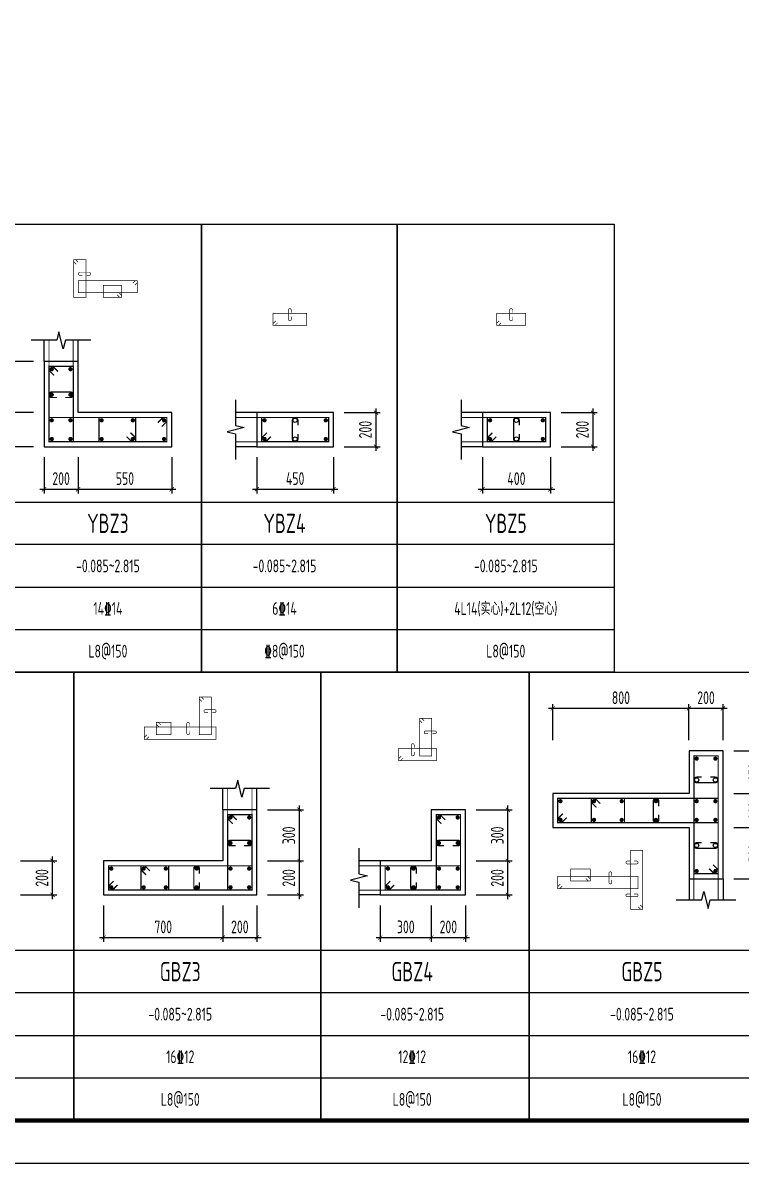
# Model space of a CAD drawing. Extents: x -461650 to 361314, y 245336 to 769729.
# Drawn here: x -123512 to -106630, y 607642 to 634428 of the extents above; entities that cross this region are included whole.
import ezdxf
from ezdxf.enums import TextEntityAlignment as Align

# ---------------------------------------------------------------- set-up
doc = ezdxf.new("R2010")
doc.units = 0
doc.header["$LTSCALE"] = 1000
doc.layers.get('0').update_dxf_attribs({"linetype": 'CONTINUOUS'})
doc.layers.get('DEFPOINTS').update_dxf_attribs({"linetype": 'CONTINUOUS'})
for name, color, linetype in [('-TK', 7, 'CONTINUOUS'), ('COLU_DE_DIM', 3, 'CONTINUOUS'), ('COLU_DE_TH', 7, 'CONTINUOUS'), ('LINK', 6, 'CONTINUOUS'), ('LINK-INDEX', 6, 'CONTINUOUS'), ('REIN', 6, 'CONTINUOUS'), ('TAB', 7, 'CONTINUOUS'), ('TAB_TEXT', 7, 'CONTINUOUS'), ('THIN', 7, 'CONTINUOUS')]:
    doc.layers.add(name, color=color, linetype=linetype)
doc.styles.add('TSSD_DIMENSION', font='Tssdeng.shx', dxfattribs={"width": 0.7, "bigfont": 'tssdchn.shx'})
doc.styles.add('TSSD_REIN', font='tssdeng.shx', dxfattribs={"width": 0.7, "height": 300, "bigfont": 'tssdchn.shx'})
doc.dimstyles.new('TSSD_25_100', dxfattribs={"dimtxt": 300, "dimasz": 100, "dimexe": 100, "dimexo": 250, "dimgap": 100, "dimtad": 1, "dimdec": 0, "dimlfac": 0.25, "dimzin": 0, "dimdsep": 46, "dimtxsty": 'TSSD_DIMENSION', "dimblk": 'ARCHTICK', "dimcen": 0, "dimdle": 100, "dimclrt": 7, "dimadec": 0, "dimazin": 0, "dimtfac": 1, "dimtdec": 0, "dimtix": 1, "dimtmove": 2, "dimatfit": 3, "dimldrblk": 'ARCHTICK', "dimfxl": 0, "dimtolj": 1, "dimtzin": 0, "dimarcsym": 0})

# ---------------------------------------------------------------- blocks, each defined once
blk = doc.blocks.new('_ArchTick')
at = {"color": 0, "linetype": 'ByBlock', "const_width": 0.15}
blk.add_lwpolyline([(-0.5, -0.5), (0.5, 0.5)], dxfattribs=at)
blk = doc.blocks.new('*D3158')
at = {"layer": 'COLU_DE_DIM', "color": 0, "lineweight": -2}
for p, q in [((-118012, 624222), (-118012, 623372)), ((-116212, 624222), (-116212, 623372)), ((-118112, 623472), (-116112, 623472))]:
    blk.add_line(p, q, dxfattribs=at)
at = {"layer": 'DEFPOINTS', "color": 0}
for p in [(-118012, 624472), (-116212, 624472), (-116212, 623472)]:
    blk.add_point(p, dxfattribs=at)
at = {"layer": 'COLU_DE_DIM', "color": 0, "lineweight": -2, "xscale": 100, "yscale": 100, "zscale": 100, "rotation": 180}
blk.add_blockref('_ArchTick', (-118012, 623472), dxfattribs=at)
at = {"layer": 'COLU_DE_DIM', "color": 0, "lineweight": -2, "xscale": 100, "yscale": 100, "zscale": 100}
blk.add_blockref('_ArchTick', (-116212, 623472), dxfattribs=at)
at = {"layer": 'COLU_DE_DIM', "color": 7, "insert": (-117112, 623722), "char_height": 300, "attachment_point": 5, "style": 'TSSD_DIMENSION'}
blk.add_mtext('\\A1;450', dxfattribs=at)
blk = doc.blocks.new('*D3159')
at = {"layer": 'COLU_DE_DIM', "color": 0, "lineweight": -2}
for p, q in [((-115962, 625272), (-115112, 625272)), ((-115212, 624372), (-115212, 625372)), ((-115962, 624472), (-115112, 624472))]:
    blk.add_line(p, q, dxfattribs=at)
at = {"layer": 'DEFPOINTS', "color": 0}
for p in [(-116212, 625272), (-115212, 625272), (-116212, 624472)]:
    blk.add_point(p, dxfattribs=at)
at = {"layer": 'COLU_DE_DIM', "color": 0, "lineweight": -2, "xscale": 100, "yscale": 100, "zscale": 100}
for p, rotation in [((-115212, 625272), 90), ((-115212, 624472), 270)]:
    blk.add_blockref('_ArchTick', p, dxfattribs=dict(at, rotation=rotation))
at = {"layer": 'COLU_DE_DIM', "color": 7, "insert": (-115462, 624872), "char_height": 300, "attachment_point": 5, "rotation": 90, "style": 'TSSD_DIMENSION'}
blk.add_mtext('\\A1;200', dxfattribs=at)
blk = doc.blocks.new('*D3160')
at = {"layer": 'COLU_DE_DIM', "color": 0, "lineweight": -2}
for p, q in [((-112712, 624222), (-112712, 623372)), ((-111112, 624222), (-111112, 623372)), ((-112812, 623472), (-111012, 623472))]:
    blk.add_line(p, q, dxfattribs=at)
at = {"layer": 'DEFPOINTS', "color": 0}
for p in [(-112712, 624472), (-111112, 624472), (-111112, 623472)]:
    blk.add_point(p, dxfattribs=at)
at = {"layer": 'COLU_DE_DIM', "color": 0, "lineweight": -2, "xscale": 100, "yscale": 100, "zscale": 100, "rotation": 180}
blk.add_blockref('_ArchTick', (-112712, 623472), dxfattribs=at)
at = {"layer": 'COLU_DE_DIM', "color": 0, "lineweight": -2, "xscale": 100, "yscale": 100, "zscale": 100}
blk.add_blockref('_ArchTick', (-111112, 623472), dxfattribs=at)
at = {"layer": 'COLU_DE_DIM', "color": 7, "insert": (-111912, 623722), "char_height": 300, "attachment_point": 5, "style": 'TSSD_DIMENSION'}
blk.add_mtext('\\A1;400', dxfattribs=at)
blk = doc.blocks.new('*D3161')
at = {"layer": 'COLU_DE_DIM', "color": 0, "lineweight": -2}
for p, q in [((-110862, 625272), (-110012, 625272)), ((-110112, 624372), (-110112, 625372)), ((-110862, 624472), (-110012, 624472))]:
    blk.add_line(p, q, dxfattribs=at)
at = {"layer": 'DEFPOINTS', "color": 0}
for p in [(-111112, 625272), (-110112, 625272), (-111112, 624472)]:
    blk.add_point(p, dxfattribs=at)
at = {"layer": 'COLU_DE_DIM', "color": 0, "lineweight": -2, "xscale": 100, "yscale": 100, "zscale": 100}
for p, rotation in [((-110112, 625272), 90), ((-110112, 624472), 270)]:
    blk.add_blockref('_ArchTick', p, dxfattribs=dict(at, rotation=rotation))
at = {"layer": 'COLU_DE_DIM', "color": 7, "insert": (-110362, 624872), "char_height": 300, "attachment_point": 5, "rotation": 90, "style": 'TSSD_DIMENSION'}
blk.add_mtext('\\A1;200', dxfattribs=at)
blk = doc.blocks.new('*D3166')
at = {"layer": 'COLU_DE_DIM', "color": 0, "lineweight": -2}
for p, q in [((-123012, 624222), (-123012, 623372)), ((-122212, 624222), (-122212, 623372)), ((-123112, 623472), (-122112, 623472))]:
    blk.add_line(p, q, dxfattribs=at)
at = {"layer": 'DEFPOINTS', "color": 0}
for p in [(-123012, 624472), (-122212, 624472), (-122212, 623472)]:
    blk.add_point(p, dxfattribs=at)
at = {"layer": 'COLU_DE_DIM', "color": 0, "lineweight": -2, "xscale": 100, "yscale": 100, "zscale": 100, "rotation": 180}
blk.add_blockref('_ArchTick', (-123012, 623472), dxfattribs=at)
at = {"layer": 'COLU_DE_DIM', "color": 0, "lineweight": -2, "xscale": 100, "yscale": 100, "zscale": 100}
blk.add_blockref('_ArchTick', (-122212, 623472), dxfattribs=at)
at = {"layer": 'COLU_DE_DIM', "color": 7, "insert": (-122612, 623722), "char_height": 300, "attachment_point": 5, "style": 'TSSD_DIMENSION'}
blk.add_mtext('\\A1;200', dxfattribs=at)
blk = doc.blocks.new('*D3167')
at = {"layer": 'COLU_DE_DIM', "color": 0, "lineweight": -2}
for p, q in [((-122212, 624222), (-122212, 623372)), ((-120012, 624222), (-120012, 623372)), ((-122312, 623472), (-119912, 623472))]:
    blk.add_line(p, q, dxfattribs=at)
at = {"layer": 'DEFPOINTS', "color": 0}
for p in [(-122212, 624472), (-120012, 624472), (-120012, 623472)]:
    blk.add_point(p, dxfattribs=at)
at = {"layer": 'COLU_DE_DIM', "color": 0, "lineweight": -2, "xscale": 100, "yscale": 100, "zscale": 100, "rotation": 180}
blk.add_blockref('_ArchTick', (-122212, 623472), dxfattribs=at)
at = {"layer": 'COLU_DE_DIM', "color": 0, "lineweight": -2, "xscale": 100, "yscale": 100, "zscale": 100}
blk.add_blockref('_ArchTick', (-120012, 623472), dxfattribs=at)
at = {"layer": 'COLU_DE_DIM', "color": 7, "insert": (-121112, 623722), "char_height": 300, "attachment_point": 5, "style": 'TSSD_DIMENSION'}
blk.add_mtext('\\A1;550', dxfattribs=at)
blk = doc.blocks.new('*D3168')
at = {"layer": 'COLU_DE_DIM', "color": 0, "lineweight": -2}
for p, q in [((-123262, 625272), (-124112, 625272)), ((-124012, 624372), (-124012, 625372)), ((-123262, 624472), (-124112, 624472))]:
    blk.add_line(p, q, dxfattribs=at)
at = {"layer": 'DEFPOINTS', "color": 0}
for p in [(-124012, 625272), (-123012, 625272), (-123012, 624472)]:
    blk.add_point(p, dxfattribs=at)
at = {"layer": 'COLU_DE_DIM', "color": 0, "lineweight": -2, "xscale": 100, "yscale": 100, "zscale": 100}
for p, rotation in [((-124012, 625272), 90), ((-124012, 624472), 270)]:
    blk.add_blockref('_ArchTick', p, dxfattribs=dict(at, rotation=rotation))
at = {"layer": 'COLU_DE_DIM', "color": 7, "insert": (-124262, 624872), "char_height": 300, "attachment_point": 5, "rotation": 90, "style": 'TSSD_DIMENSION'}
blk.add_mtext('\\A1;200', dxfattribs=at)
blk = doc.blocks.new('*D3169')
at = {"layer": 'COLU_DE_DIM', "color": 0, "lineweight": -2}
for p, q in [((-124012, 625172), (-124012, 626572)), ((-123262, 626472), (-124112, 626472)), ((-123262, 625272), (-124112, 625272))]:
    blk.add_line(p, q, dxfattribs=at)
at = {"layer": 'DEFPOINTS', "color": 0}
for p in [(-124012, 626472), (-123012, 626472), (-123012, 625272)]:
    blk.add_point(p, dxfattribs=at)
at = {"layer": 'COLU_DE_DIM', "color": 0, "lineweight": -2, "xscale": 100, "yscale": 100, "zscale": 100}
for p, rotation in [((-124012, 626472), 90), ((-124012, 625272), 270)]:
    blk.add_blockref('_ArchTick', p, dxfattribs=dict(at, rotation=rotation))
at = {"layer": 'COLU_DE_DIM', "color": 7, "insert": (-124262, 625872), "char_height": 300, "attachment_point": 5, "rotation": 90, "style": 'TSSD_DIMENSION'}
blk.add_mtext('\\A1;300', dxfattribs=at)
blk = doc.blocks.new('*D2865')
at = {"layer": 'COLU_DE_DIM', "color": 0, "lineweight": -2}
for p, q in [((-106057, 614225), (-106057, 615625)), ((-106807, 615525), (-105957, 615525)), ((-106807, 614325), (-105957, 614325))]:
    blk.add_line(p, q, dxfattribs=at)
at = {"layer": 'DEFPOINTS', "color": 0}
for p in [(-107057, 615525), (-106057, 615525), (-107057, 614325)]:
    blk.add_point(p, dxfattribs=at)
at = {"layer": 'COLU_DE_DIM', "color": 0, "lineweight": -2, "xscale": 100, "yscale": 100, "zscale": 100}
for p, rotation in [((-106057, 615525), 90), ((-106057, 614325), 270)]:
    blk.add_blockref('_ArchTick', p, dxfattribs=dict(at, rotation=rotation))
at = {"layer": 'COLU_DE_DIM', "color": 7, "insert": (-106307, 614925), "char_height": 300, "attachment_point": 5, "rotation": 90, "style": 'TSSD_DIMENSION'}
blk.add_mtext('\\A1;300', dxfattribs=at)
blk = doc.blocks.new('*D2866')
at = {"layer": 'COLU_DE_DIM', "color": 0, "lineweight": -2}
for p, q in [((-106057, 615425), (-106057, 616425)), ((-106807, 616325), (-105957, 616325)), ((-106807, 615525), (-105957, 615525))]:
    blk.add_line(p, q, dxfattribs=at)
at = {"layer": 'DEFPOINTS', "color": 0}
for p in [(-107057, 616325), (-106057, 616325), (-107057, 615525)]:
    blk.add_point(p, dxfattribs=at)
at = {"layer": 'COLU_DE_DIM', "color": 0, "lineweight": -2, "xscale": 100, "yscale": 100, "zscale": 100}
for p, rotation in [((-106057, 616325), 90), ((-106057, 615525), 270)]:
    blk.add_blockref('_ArchTick', p, dxfattribs=dict(at, rotation=rotation))
at = {"layer": 'COLU_DE_DIM', "color": 7, "insert": (-106307, 615925), "char_height": 300, "attachment_point": 5, "rotation": 90, "style": 'TSSD_DIMENSION'}
blk.add_mtext('\\A1;200', dxfattribs=at)
blk = doc.blocks.new('*D2867')
at = {"layer": 'COLU_DE_DIM', "color": 0, "lineweight": -2}
for p, q in [((-106057, 616225), (-106057, 617425)), ((-106807, 617325), (-105957, 617325)), ((-106807, 616325), (-105957, 616325))]:
    blk.add_line(p, q, dxfattribs=at)
at = {"layer": 'DEFPOINTS', "color": 0}
for p in [(-107057, 617325), (-106057, 617325), (-107057, 616325)]:
    blk.add_point(p, dxfattribs=at)
at = {"layer": 'COLU_DE_DIM', "color": 0, "lineweight": -2, "xscale": 100, "yscale": 100, "zscale": 100}
for p, rotation in [((-106057, 617325), 90), ((-106057, 616325), 270)]:
    blk.add_blockref('_ArchTick', p, dxfattribs=dict(at, rotation=rotation))
at = {"layer": 'COLU_DE_DIM', "color": 7, "insert": (-106307, 616825), "char_height": 300, "attachment_point": 5, "rotation": 90, "style": 'TSSD_DIMENSION'}
blk.add_mtext('\\A1;250', dxfattribs=at)
blk = doc.blocks.new('*D2868')
at = {"layer": 'COLU_DE_DIM', "color": 0, "lineweight": -2}
for p, q in [((-106957, 618325), (-107957, 618325)), ((-107857, 617575), (-107857, 618425)), ((-107057, 617575), (-107057, 618425))]:
    blk.add_line(p, q, dxfattribs=at)
at = {"layer": 'DEFPOINTS', "color": 0}
for p in [(-107857, 618325), (-107857, 617325), (-107057, 617325)]:
    blk.add_point(p, dxfattribs=at)
at = {"layer": 'COLU_DE_DIM', "color": 0, "lineweight": -2, "xscale": 100, "yscale": 100, "zscale": 100}
for p, rotation in [((-107857, 618325), 179.9999998932783), ((-107057, 618325), 359.9999998932783)]:
    blk.add_blockref('_ArchTick', p, dxfattribs=dict(at, rotation=rotation))
at = {"layer": 'COLU_DE_DIM', "color": 7, "insert": (-107457, 618575), "char_height": 300, "attachment_point": 5, "rotation": 360, "style": 'TSSD_DIMENSION'}
blk.add_mtext('\\A1;200', dxfattribs=at)
blk = doc.blocks.new('*D2869')
at = {"layer": 'COLU_DE_DIM', "color": 0, "lineweight": -2}
for p, q in [((-107757, 618325), (-111157, 618325)), ((-111057, 617575), (-111057, 618425)), ((-107857, 617575), (-107857, 618425))]:
    blk.add_line(p, q, dxfattribs=at)
at = {"layer": 'DEFPOINTS', "color": 0}
for p in [(-111057, 618325), (-111057, 617325), (-107857, 617325)]:
    blk.add_point(p, dxfattribs=at)
at = {"layer": 'COLU_DE_DIM', "color": 0, "lineweight": -2, "xscale": 100, "yscale": 100, "zscale": 100}
for p, rotation in [((-111057, 618325), 179.9999998932783), ((-107857, 618325), 359.9999998932783)]:
    blk.add_blockref('_ArchTick', p, dxfattribs=dict(at, rotation=rotation))
at = {"layer": 'COLU_DE_DIM', "color": 7, "insert": (-109457, 618575), "char_height": 300, "attachment_point": 5, "rotation": 360, "style": 'TSSD_DIMENSION'}
blk.add_mtext('\\A1;800', dxfattribs=at)
blk = doc.blocks.new('*D2871')
at = {"layer": 'COLU_DE_DIM', "color": 0, "lineweight": -2}
for p, q in [((-123562, 614742), (-122712, 614742)), ((-122812, 613842), (-122812, 614842)), ((-123562, 613942), (-122712, 613942))]:
    blk.add_line(p, q, dxfattribs=at)
at = {"layer": 'DEFPOINTS', "color": 0}
for p in [(-123812, 614742), (-122812, 614742), (-123812, 613942)]:
    blk.add_point(p, dxfattribs=at)
at = {"layer": 'COLU_DE_DIM', "color": 0, "lineweight": -2, "xscale": 100, "yscale": 100, "zscale": 100}
for p, rotation in [((-122812, 614742), 90), ((-122812, 613942), 270)]:
    blk.add_blockref('_ArchTick', p, dxfattribs=dict(at, rotation=rotation))
at = {"layer": 'COLU_DE_DIM', "color": 7, "insert": (-123062, 614342), "char_height": 300, "attachment_point": 5, "rotation": 90, "style": 'TSSD_DIMENSION'}
blk.add_mtext('\\A1;200', dxfattribs=at)
blk = doc.blocks.new('*D2880')
at = {"layer": 'COLU_DE_DIM', "color": 0, "lineweight": -2}
for p, q in [((-115112, 613692), (-115112, 612842)), ((-113912, 613692), (-113912, 612842)), ((-115212, 612942), (-113812, 612942))]:
    blk.add_line(p, q, dxfattribs=at)
at = {"layer": 'DEFPOINTS', "color": 0}
for p in [(-115112, 613942), (-113912, 613942), (-113912, 612942)]:
    blk.add_point(p, dxfattribs=at)
at = {"layer": 'COLU_DE_DIM', "color": 0, "lineweight": -2, "xscale": 100, "yscale": 100, "zscale": 100, "rotation": 180}
blk.add_blockref('_ArchTick', (-115112, 612942), dxfattribs=at)
at = {"layer": 'COLU_DE_DIM', "color": 0, "lineweight": -2, "xscale": 100, "yscale": 100, "zscale": 100}
blk.add_blockref('_ArchTick', (-113912, 612942), dxfattribs=at)
at = {"layer": 'COLU_DE_DIM', "color": 7, "insert": (-114512, 613192), "char_height": 300, "attachment_point": 5, "style": 'TSSD_DIMENSION'}
blk.add_mtext('\\A1;300', dxfattribs=at)
blk = doc.blocks.new('*D2881')
at = {"layer": 'COLU_DE_DIM', "color": 0, "lineweight": -2}
for p, q in [((-113912, 613692), (-113912, 612842)), ((-113112, 613692), (-113112, 612842)), ((-114012, 612942), (-113012, 612942))]:
    blk.add_line(p, q, dxfattribs=at)
at = {"layer": 'DEFPOINTS', "color": 0}
for p in [(-113912, 613942), (-113112, 613942), (-113112, 612942)]:
    blk.add_point(p, dxfattribs=at)
at = {"layer": 'COLU_DE_DIM', "color": 0, "lineweight": -2, "xscale": 100, "yscale": 100, "zscale": 100, "rotation": 180}
blk.add_blockref('_ArchTick', (-113912, 612942), dxfattribs=at)
at = {"layer": 'COLU_DE_DIM', "color": 0, "lineweight": -2, "xscale": 100, "yscale": 100, "zscale": 100}
blk.add_blockref('_ArchTick', (-113112, 612942), dxfattribs=at)
at = {"layer": 'COLU_DE_DIM', "color": 7, "insert": (-113512, 613192), "char_height": 300, "attachment_point": 5, "style": 'TSSD_DIMENSION'}
blk.add_mtext('\\A1;200', dxfattribs=at)
blk = doc.blocks.new('*D2882')
at = {"layer": 'COLU_DE_DIM', "color": 0, "lineweight": -2}
for p, q in [((-112862, 614742), (-112012, 614742)), ((-112112, 613842), (-112112, 614842)), ((-112862, 613942), (-112012, 613942))]:
    blk.add_line(p, q, dxfattribs=at)
at = {"layer": 'DEFPOINTS', "color": 0}
for p in [(-113112, 614742), (-112112, 614742), (-113112, 613942)]:
    blk.add_point(p, dxfattribs=at)
at = {"layer": 'COLU_DE_DIM', "color": 0, "lineweight": -2, "xscale": 100, "yscale": 100, "zscale": 100}
for p, rotation in [((-112112, 614742), 90), ((-112112, 613942), 270)]:
    blk.add_blockref('_ArchTick', p, dxfattribs=dict(at, rotation=rotation))
at = {"layer": 'COLU_DE_DIM', "color": 7, "insert": (-112362, 614342), "char_height": 300, "attachment_point": 5, "rotation": 90, "style": 'TSSD_DIMENSION'}
blk.add_mtext('\\A1;200', dxfattribs=at)
blk = doc.blocks.new('*D2883')
at = {"layer": 'COLU_DE_DIM', "color": 0, "lineweight": -2}
for p, q in [((-112862, 615942), (-112012, 615942)), ((-112112, 614642), (-112112, 616042)), ((-112862, 614742), (-112012, 614742))]:
    blk.add_line(p, q, dxfattribs=at)
at = {"layer": 'DEFPOINTS', "color": 0}
for p in [(-113112, 615942), (-112112, 615942), (-113112, 614742)]:
    blk.add_point(p, dxfattribs=at)
at = {"layer": 'COLU_DE_DIM', "color": 0, "lineweight": -2, "xscale": 100, "yscale": 100, "zscale": 100}
for p, rotation in [((-112112, 615942), 90), ((-112112, 614742), 270)]:
    blk.add_blockref('_ArchTick', p, dxfattribs=dict(at, rotation=rotation))
at = {"layer": 'COLU_DE_DIM', "color": 7, "insert": (-112362, 615342), "char_height": 300, "attachment_point": 5, "rotation": 90, "style": 'TSSD_DIMENSION'}
blk.add_mtext('\\A1;300', dxfattribs=at)
blk = doc.blocks.new('*D2884')
at = {"layer": 'COLU_DE_DIM', "color": 0, "lineweight": -2}
for p, q in [((-121612, 613692), (-121612, 612842)), ((-118812, 613692), (-118812, 612842)), ((-121712, 612942), (-118712, 612942))]:
    blk.add_line(p, q, dxfattribs=at)
at = {"layer": 'DEFPOINTS', "color": 0}
for p in [(-121612, 613942), (-118812, 613942), (-118812, 612942)]:
    blk.add_point(p, dxfattribs=at)
at = {"layer": 'COLU_DE_DIM', "color": 0, "lineweight": -2, "xscale": 100, "yscale": 100, "zscale": 100, "rotation": 180}
blk.add_blockref('_ArchTick', (-121612, 612942), dxfattribs=at)
at = {"layer": 'COLU_DE_DIM', "color": 0, "lineweight": -2, "xscale": 100, "yscale": 100, "zscale": 100}
blk.add_blockref('_ArchTick', (-118812, 612942), dxfattribs=at)
at = {"layer": 'COLU_DE_DIM', "color": 7, "insert": (-120212, 613192), "char_height": 300, "attachment_point": 5, "style": 'TSSD_DIMENSION'}
blk.add_mtext('\\A1;700', dxfattribs=at)
blk = doc.blocks.new('*D2885')
at = {"layer": 'COLU_DE_DIM', "color": 0, "lineweight": -2}
for p, q in [((-118812, 613692), (-118812, 612842)), ((-118012, 613692), (-118012, 612842)), ((-118912, 612942), (-117912, 612942))]:
    blk.add_line(p, q, dxfattribs=at)
at = {"layer": 'DEFPOINTS', "color": 0}
for p in [(-118812, 613942), (-118012, 613942), (-118012, 612942)]:
    blk.add_point(p, dxfattribs=at)
at = {"layer": 'COLU_DE_DIM', "color": 0, "lineweight": -2, "xscale": 100, "yscale": 100, "zscale": 100, "rotation": 180}
blk.add_blockref('_ArchTick', (-118812, 612942), dxfattribs=at)
at = {"layer": 'COLU_DE_DIM', "color": 0, "lineweight": -2, "xscale": 100, "yscale": 100, "zscale": 100}
blk.add_blockref('_ArchTick', (-118012, 612942), dxfattribs=at)
at = {"layer": 'COLU_DE_DIM', "color": 7, "insert": (-118412, 613192), "char_height": 300, "attachment_point": 5, "style": 'TSSD_DIMENSION'}
blk.add_mtext('\\A1;200', dxfattribs=at)
blk = doc.blocks.new('*D2886')
at = {"layer": 'COLU_DE_DIM', "color": 0, "lineweight": -2}
for p, q in [((-117762, 614742), (-116912, 614742)), ((-117012, 613842), (-117012, 614842)), ((-117762, 613942), (-116912, 613942))]:
    blk.add_line(p, q, dxfattribs=at)
at = {"layer": 'DEFPOINTS', "color": 0}
for p in [(-118012, 614742), (-117012, 614742), (-118012, 613942)]:
    blk.add_point(p, dxfattribs=at)
at = {"layer": 'COLU_DE_DIM', "color": 0, "lineweight": -2, "xscale": 100, "yscale": 100, "zscale": 100}
for p, rotation in [((-117012, 614742), 90), ((-117012, 613942), 270)]:
    blk.add_blockref('_ArchTick', p, dxfattribs=dict(at, rotation=rotation))
at = {"layer": 'COLU_DE_DIM', "color": 7, "insert": (-117262, 614342), "char_height": 300, "attachment_point": 5, "rotation": 90, "style": 'TSSD_DIMENSION'}
blk.add_mtext('\\A1;200', dxfattribs=at)
blk = doc.blocks.new('*D2887')
at = {"layer": 'COLU_DE_DIM', "color": 0, "lineweight": -2}
for p, q in [((-117762, 615942), (-116912, 615942)), ((-117012, 614642), (-117012, 616042)), ((-117762, 614742), (-116912, 614742))]:
    blk.add_line(p, q, dxfattribs=at)
at = {"layer": 'DEFPOINTS', "color": 0}
for p in [(-118012, 615942), (-117012, 615942), (-118012, 614742)]:
    blk.add_point(p, dxfattribs=at)
at = {"layer": 'COLU_DE_DIM', "color": 0, "lineweight": -2, "xscale": 100, "yscale": 100, "zscale": 100}
for p, rotation in [((-117012, 615942), 90), ((-117012, 614742), 270)]:
    blk.add_blockref('_ArchTick', p, dxfattribs=dict(at, rotation=rotation))
at = {"layer": 'COLU_DE_DIM', "color": 7, "insert": (-117262, 615342), "char_height": 300, "attachment_point": 5, "rotation": 90, "style": 'TSSD_DIMENSION'}
blk.add_mtext('\\A1;300', dxfattribs=at)
blk = doc.blocks.new('A1')
blk.add_lwpolyline([(0, 59400), (0, 0), (84100, 0), (84100, 59400)], close=True)
at = {"const_width": 100}
blk.add_lwpolyline([(2500, 58400), (2500, 1000), (83100, 1000), (83100, 58400)], close=True, dxfattribs=at)

msp = doc.modelspace()

# ---------------------------------------------------------------- linework, layer by layer
at = {"layer": 'COLU_DE_TH'}
for points in [[(-122211.89, 626471.64), (-123011.89, 626471.64), (-123011.89, 624471.64), (-120011.94, 624471.64), (-120011.94, 625271.64), (-122211.89, 625271.64), (-122211.89, 626471.64)], [(-118011.99, 625271.64), (-118011.99, 624471.64), (-116211.99, 624471.64), (-116211.99, 625271.64), (-118011.99, 625271.64)], [(-112711.99, 625271.64), (-112711.99, 624471.64), (-111111.99, 624471.64), (-111111.99, 625271.64), (-112711.99, 625271.64)], [(-107856.83, 614324.94), (-107056.83, 614324.94), (-107056.83, 617324.94), (-107856.83, 617324.94), (-107856.83, 616324.94), (-111057.32, 616324.94), (-111057.32, 615524.94), (-107856.83, 615524.94), (-107856.83, 614324.94)], [(-118011.87, 615942.09), (-118811.87, 615942.09), (-118811.87, 614742.09), (-121611.88, 614742.09), (-121611.88, 613942.09), (-118011.87, 613942.09), (-118011.87, 615942.09)], [(-115111.87, 614742.09), (-115111.87, 613942.09), (-113111.87, 613942.09), (-113111.87, 615942.09), (-113911.87, 615942.09), (-113911.87, 614742.09), (-115111.87, 614742.09)]]:
    msp.add_lwpolyline(points, close=True, dxfattribs=at)
at = {"layer": 'LINK', "const_width": 30}
for points in [[(-122776.89, 626144.72), (-122896.89, 626264.72), (-122896.89, 626356.64), (-122326.89, 626356.64), (-122326.89, 624586.64), (-122896.89, 624586.64), (-122896.89, 626356.64), (-122804.97, 626356.64), (-122684.97, 626236.64)], [(-120338.86, 625036.64), (-120218.86, 625156.64), (-120126.94, 625156.64), (-120126.94, 624586.64), (-122896.89, 624586.64), (-122896.89, 625156.64), (-120126.94, 625156.64), (-120126.94, 625064.72), (-120246.94, 624944.72)], [(-120980.25, 624798.56), (-120860.25, 624678.56), (-120860.25, 624586.64), (-121723.57, 624586.64), (-121723.57, 625156.64), (-120860.25, 625156.64), (-120860.25, 624586.64), (-120952.18, 624586.64), (-121072.18, 624706.64)], [(-117685.06, 624706.64), (-117805.06, 624586.64), (-117896.99, 624586.64), (-117896.99, 625156.64), (-116326.99, 625156.64), (-116326.99, 624586.64), (-117896.99, 624586.64), (-117896.99, 624678.56), (-117776.99, 624798.56)], [(-112385.06, 624706.64), (-112505.06, 624586.64), (-112596.99, 624586.64), (-112596.99, 625156.64), (-111226.99, 625156.64), (-111226.99, 624586.64), (-112596.99, 624586.64), (-112596.99, 624678.56), (-112476.99, 624798.56)], [(-107291.83, 614651.87), (-107171.83, 614531.87), (-107171.83, 614439.94), (-107741.83, 614439.94), (-107741.83, 617209.94), (-107171.83, 617209.94), (-107171.83, 614439.94), (-107263.75, 614439.94), (-107383.75, 614559.94)], [(-110730.4, 615759.94), (-110850.4, 615639.94), (-110942.32, 615639.94), (-110942.32, 616209.94), (-107171.83, 616209.94), (-107171.83, 615639.94), (-110942.32, 615639.94), (-110942.32, 615731.87), (-110822.32, 615851.87)], [(-110033.94, 615998.02), (-110153.94, 616118.02), (-110153.94, 616209.94), (-109372.63, 616209.94), (-109372.63, 615639.94), (-110153.94, 615639.94), (-110153.94, 616209.94), (-110062.01, 616209.94), (-109942.01, 616089.94)], [(-118576.87, 615615.17), (-118696.87, 615735.17), (-118696.87, 615827.09), (-118126.87, 615827.09), (-118126.87, 614057.09), (-118696.87, 614057.09), (-118696.87, 615827.09), (-118604.94, 615827.09), (-118484.94, 615707.09)], [(-113676.87, 615615.17), (-113796.87, 615735.17), (-113796.87, 615827.09), (-113226.87, 615827.09), (-113226.87, 614057.09), (-113796.87, 614057.09), (-113796.87, 615827.09), (-113704.94, 615827.09), (-113584.94, 615707.09)], [(-121284.96, 614177.09), (-121404.96, 614057.09), (-121496.88, 614057.09), (-121496.88, 614627.09), (-118126.87, 614627.09), (-118126.87, 614057.09), (-121496.88, 614057.09), (-121496.88, 614149.01), (-121376.88, 614269.01)], [(-120615.88, 614415.17), (-120735.88, 614535.17), (-120735.88, 614627.09), (-120085.9, 614627.09), (-120085.9, 614057.09), (-120735.88, 614057.09), (-120735.88, 614627.09), (-120643.96, 614627.09), (-120523.96, 614507.09)], [(-114784.94, 614177.09), (-114904.94, 614057.09), (-114996.87, 614057.09), (-114996.87, 614627.09), (-113226.87, 614627.09), (-113226.87, 614057.09), (-114996.87, 614057.09), (-114996.87, 614149.01), (-114876.87, 614269.01)]]:
    msp.add_lwpolyline(points, dxfattribs=at)
for points in [[(-122511.89, 625626.64), (-122391.89, 625626.64, 1), (-122391.89, 625756.64), (-122831.89, 625756.64, 1), (-122831.89, 625626.64), (-122711.89, 625626.64)], [(-117046.99, 624971.64), (-117046.99, 625091.64, 1), (-117176.99, 625091.64), (-117176.99, 624651.64, 1), (-117046.99, 624651.64), (-117046.99, 624771.64)], [(-111846.99, 624971.64), (-111846.99, 625091.64, 1), (-111976.99, 625091.64), (-111976.99, 624651.64, 1), (-111846.99, 624651.64), (-111846.99, 624771.64)], [(-107556.83, 616709.94), (-107676.83, 616709.94, 1), (-107676.83, 616579.94), (-107236.83, 616579.94, 1), (-107236.83, 616709.94), (-107356.83, 616709.94)], [(-108567.63, 616024.94), (-108567.63, 616144.94, 1), (-108697.63, 616144.94), (-108697.63, 615704.94, 1), (-108567.63, 615704.94), (-108567.63, 615824.94)], [(-118311.87, 615097.09), (-118191.87, 615097.09, 1), (-118191.87, 615227.09), (-118631.87, 615227.09, 1), (-118631.87, 615097.09), (-118511.87, 615097.09)], [(-113411.87, 615097.09), (-113291.87, 615097.09, 1), (-113291.87, 615227.09), (-113731.87, 615227.09, 1), (-113731.87, 615097.09), (-113611.87, 615097.09)], [(-107556.83, 615169.94), (-107676.83, 615169.94, 1), (-107676.83, 615039.94), (-107236.83, 615039.94, 1), (-107236.83, 615169.94), (-107356.83, 615169.94)], [(-119363.05, 614442.09), (-119363.05, 614562.09, 1), (-119493.05, 614562.09), (-119493.05, 614122.09, 1), (-119363.05, 614122.09), (-119363.05, 614242.09)], [(-114266.87, 614442.09), (-114266.87, 614562.09, 1), (-114396.87, 614562.09), (-114396.87, 614122.09, 1), (-114266.87, 614122.09), (-114266.87, 614242.09)]]:
    msp.add_lwpolyline(points, format="xyb", dxfattribs=at)
at = {"layer": 'LINK-INDEX', "const_width": 15}
for points in [[(-122254.4, 628757.2), (-122314.4, 628817.2), (-122314.4, 628863.16), (-122029.4, 628863.16), (-122029.4, 627978.16), (-122314.4, 627978.16), (-122314.4, 628863.16), (-122268.44, 628863.16), (-122208.44, 628803.16)], [(-120925.39, 628313.16), (-120865.39, 628373.16), (-120819.43, 628373.16), (-120819.43, 628088.16), (-122204.4, 628088.16), (-122204.4, 628373.16), (-120819.43, 628373.16), (-120819.43, 628327.2), (-120879.43, 628267.2)], [(-121246.08, 628084.12), (-121186.08, 628024.12), (-121186.08, 627978.16), (-121617.74, 627978.16), (-121617.74, 628263.16), (-121186.08, 628263.16), (-121186.08, 627978.16), (-121232.05, 627978.16), (-121292.05, 628038.16)], [(-117523.52, 627379.14), (-117583.52, 627319.14), (-117629.49, 627319.14), (-117629.49, 627604.14), (-116844.49, 627604.14), (-116844.49, 627319.14), (-117629.49, 627319.14), (-117629.49, 627365.1), (-117569.49, 627425.1)], [(-112273.52, 627379.14), (-112333.52, 627319.14), (-112379.49, 627319.14), (-112379.49, 627604.14), (-111694.49, 627604.14), (-111694.49, 627319.14), (-112379.49, 627319.14), (-112379.49, 627365.1), (-112319.49, 627425.1)], [(-119304.37, 618488.31), (-119364.37, 618548.31), (-119364.37, 618594.27), (-119079.37, 618594.27), (-119079.37, 617709.27), (-119364.37, 617709.27), (-119364.37, 618594.27), (-119318.41, 618594.27), (-119258.41, 618534.27)], [(-120314.38, 617888.31), (-120374.38, 617948.31), (-120374.38, 617994.27), (-120029.38, 617994.27), (-120029.38, 617709.27), (-120374.38, 617709.27), (-120374.38, 617994.27), (-120328.42, 617994.27), (-120268.42, 617934.27)], [(-114129.37, 617988.31), (-114189.37, 618048.31), (-114189.37, 618094.27), (-113904.37, 618094.27), (-113904.37, 617209.27), (-114189.37, 617209.27), (-114189.37, 618094.27), (-114143.41, 618094.27), (-114083.41, 618034.27)], [(-120548.42, 617659.27), (-120608.42, 617599.27), (-120654.38, 617599.27), (-120654.38, 617884.27), (-118969.37, 617884.27), (-118969.37, 617599.27), (-120654.38, 617599.27), (-120654.38, 617645.23), (-120594.38, 617705.23)], [(-114573.41, 617159.27), (-114633.41, 617099.27), (-114679.37, 617099.27), (-114679.37, 617384.27), (-113794.37, 617384.27), (-113794.37, 617099.27), (-114679.37, 617099.27), (-114679.37, 617145.23), (-114619.37, 617205.23)], [(-109004.37, 613708.14), (-108944.37, 613648.14), (-108944.37, 613602.17), (-109229.37, 613602.17), (-109229.37, 614987.17), (-108944.37, 614987.17), (-108944.37, 613602.17), (-108990.33, 613602.17), (-109050.33, 613662.17)], [(-110233.27, 614373.14), (-110173.27, 614313.14), (-110173.27, 614267.17), (-110638.27, 614267.17), (-110638.27, 614552.17), (-110173.27, 614552.17), (-110173.27, 614267.17), (-110219.23, 614267.17), (-110279.23, 614327.17)], [(-110833.66, 614152.17), (-110893.66, 614092.17), (-110939.62, 614092.17), (-110939.62, 614377.17), (-109054.37, 614377.17), (-109054.37, 614092.17), (-110939.62, 614092.17), (-110939.62, 614138.14), (-110879.62, 614198.14)]]:
    msp.add_lwpolyline(points, dxfattribs=at)
for points in [[(-122011.9, 628498.16), (-121951.9, 628498.16, 1), (-121951.9, 628563.16), (-122171.9, 628563.16, 1), (-122171.9, 628498.16), (-122111.9, 628498.16)], [(-117204.49, 627621.64), (-117204.49, 627681.64, 1), (-117269.49, 627681.64), (-117269.49, 627461.64, 1), (-117204.49, 627461.64), (-117204.49, 627521.64)], [(-112004.49, 627621.64), (-112004.49, 627681.64, 1), (-112069.49, 627681.64), (-112069.49, 627461.64, 1), (-112004.49, 627461.64), (-112004.49, 627521.64)], [(-119061.87, 618229.27), (-119001.87, 618229.27, 1), (-119001.87, 618294.27), (-119221.87, 618294.27, 1), (-119221.87, 618229.27), (-119161.87, 618229.27)], [(-119594.34, 617901.77), (-119594.34, 617961.77, 1), (-119659.34, 617961.77), (-119659.34, 617741.77, 1), (-119594.34, 617741.77), (-119594.34, 617801.77)], [(-113886.87, 617729.27), (-113826.87, 617729.27, 1), (-113826.87, 617794.27), (-114046.87, 617794.27, 1), (-114046.87, 617729.27), (-113986.87, 617729.27)], [(-114314.37, 617401.77), (-114314.37, 617461.77, 1), (-114379.37, 617461.77), (-114379.37, 617241.77, 1), (-114314.37, 617241.77), (-114314.37, 617301.77)], [(-109246.87, 614737.17), (-109306.87, 614737.17, 1), (-109306.87, 614672.17), (-109086.87, 614672.17, 1), (-109086.87, 614737.17), (-109146.87, 614737.17)], [(-109674.5, 614394.67), (-109674.5, 614454.67, 1), (-109739.5, 614454.67), (-109739.5, 614234.67, 1), (-109674.5, 614234.67), (-109674.5, 614294.67)], [(-109246.87, 613967.17), (-109306.87, 613967.17, 1), (-109306.87, 613902.17), (-109086.87, 613902.17, 1), (-109086.87, 613967.17), (-109146.87, 613967.17)]]:
    msp.add_lwpolyline(points, format="xyb", dxfattribs=at)
at = {"layer": 'LINK-INDEX', "color": 1, "const_width": 20}
for points in [[(-122896.89, 626256.64), (-122896.89, 626971.64)], [(-122326.89, 626256.64), (-122326.89, 626971.64)], [(-117796.99, 625156.64), (-118511.99, 625156.64)], [(-112496.99, 625156.64), (-113211.99, 625156.64)], [(-117796.99, 624586.64), (-118511.99, 624586.64)], [(-112496.99, 624586.64), (-113211.99, 624586.64)], [(-118696.87, 615727.09), (-118696.87, 616442.09)], [(-118126.87, 615727.09), (-118126.87, 616442.09)], [(-114896.87, 614627.09), (-115611.87, 614627.09)], [(-107741.83, 614539.94), (-107741.83, 613824.94)], [(-107171.83, 614539.94), (-107171.83, 613824.94)], [(-114896.87, 614057.09), (-115611.87, 614057.09)]]:
    msp.add_lwpolyline(points, dxfattribs=at)
at = {"layer": 'REIN', "const_width": 50}
for points in [[(-122856.89, 626291.64, 1), (-122806.89, 626291.64, 1), (-122856.89, 626291.64)], [(-122416.89, 626291.64, 1), (-122366.89, 626291.64, 1), (-122416.89, 626291.64)], [(-122856.89, 625691.64, 1), (-122806.89, 625691.64, 1), (-122856.89, 625691.64)], [(-122416.89, 625691.64, 1), (-122366.89, 625691.64, 1), (-122416.89, 625691.64)], [(-122856.89, 625091.64, 1), (-122806.89, 625091.64, 1), (-122856.89, 625091.64)], [(-122416.89, 625091.64, 1), (-122366.89, 625091.64, 1), (-122416.89, 625091.64)], [(-121683.57, 625091.64, 1), (-121633.57, 625091.64, 1), (-121683.57, 625091.64)], [(-120950.25, 625091.64, 1), (-120900.25, 625091.64, 1), (-120950.25, 625091.64)], [(-120216.94, 625091.64, 1), (-120166.94, 625091.64, 1), (-120216.94, 625091.64)], [(-117856.99, 625091.64, 1), (-117806.99, 625091.64, 1), (-117856.99, 625091.64)], [(-116416.99, 625091.64, 1), (-116366.99, 625091.64, 1), (-116416.99, 625091.64)], [(-112556.99, 625091.64, 1), (-112506.99, 625091.64, 1), (-112556.99, 625091.64)], [(-111316.99, 625091.64, 1), (-111266.99, 625091.64, 1), (-111316.99, 625091.64)], [(-122856.89, 624651.64, 1), (-122806.89, 624651.64, 1), (-122856.89, 624651.64)], [(-122416.89, 624651.64, 1), (-122366.89, 624651.64, 1), (-122416.89, 624651.64)], [(-121683.57, 624651.64, 1), (-121633.57, 624651.64, 1), (-121683.57, 624651.64)], [(-120950.25, 624651.64, 1), (-120900.25, 624651.64, 1), (-120950.25, 624651.64)], [(-120216.94, 624651.64, 1), (-120166.94, 624651.64, 1), (-120216.94, 624651.64)], [(-117856.99, 624651.64, 1), (-117806.99, 624651.64, 1), (-117856.99, 624651.64)], [(-116416.99, 624651.64, 1), (-116366.99, 624651.64, 1), (-116416.99, 624651.64)], [(-112556.99, 624651.64, 1), (-112506.99, 624651.64, 1), (-112556.99, 624651.64)], [(-111316.99, 624651.64, 1), (-111266.99, 624651.64, 1), (-111316.99, 624651.64)], [(-107676.83, 617119.94, 1), (-107676.83, 617169.94, 1), (-107676.83, 617119.94)], [(-107236.83, 617119.94, 1), (-107236.83, 617169.94, 1), (-107236.83, 617119.94)], [(-110877.32, 616119.94, 1), (-110877.32, 616169.94, 1), (-110877.32, 616119.94)], [(-110113.94, 616144.94, 1), (-110063.94, 616144.94, 1), (-110113.94, 616144.94)], [(-109462.63, 616144.94, 1), (-109412.63, 616144.94, 1), (-109462.63, 616144.94)], [(-108657.63, 616144.94, 1), (-108607.63, 616144.94, 1), (-108657.63, 616144.94)], [(-107676.83, 616119.94, 1), (-107676.83, 616169.94, 1), (-107676.83, 616119.94)], [(-107236.83, 616119.94, 1), (-107236.83, 616169.94, 1), (-107236.83, 616119.94)], [(-118656.87, 615762.09, 1), (-118606.87, 615762.09, 1), (-118656.87, 615762.09)], [(-118216.87, 615762.09, 1), (-118166.87, 615762.09, 1), (-118216.87, 615762.09)], [(-113756.87, 615762.09, 1), (-113706.87, 615762.09, 1), (-113756.87, 615762.09)], [(-113316.87, 615762.09, 1), (-113266.87, 615762.09, 1), (-113316.87, 615762.09)], [(-110877.32, 615679.94, 1), (-110877.32, 615729.94, 1), (-110877.32, 615679.94)], [(-110113.94, 615704.94, 1), (-110063.94, 615704.94, 1), (-110113.94, 615704.94)], [(-109462.63, 615704.94, 1), (-109412.63, 615704.94, 1), (-109462.63, 615704.94)], [(-108657.63, 615704.94, 1), (-108607.63, 615704.94, 1), (-108657.63, 615704.94)], [(-107676.83, 615679.94, 1), (-107676.83, 615729.94, 1), (-107676.83, 615679.94)], [(-107236.83, 615679.94, 1), (-107236.83, 615729.94, 1), (-107236.83, 615679.94)], [(-118656.87, 615162.09, 1), (-118606.87, 615162.09, 1), (-118656.87, 615162.09)], [(-118216.87, 615162.09, 1), (-118166.87, 615162.09, 1), (-118216.87, 615162.09)], [(-113756.87, 615162.09, 1), (-113706.87, 615162.09, 1), (-113756.87, 615162.09)], [(-113316.87, 615162.09, 1), (-113266.87, 615162.09, 1), (-113316.87, 615162.09)], [(-121456.88, 614562.09, 1), (-121406.88, 614562.09, 1), (-121456.88, 614562.09)], [(-120695.88, 614562.09, 1), (-120645.88, 614562.09, 1), (-120695.88, 614562.09)], [(-120175.9, 614562.09, 1), (-120125.9, 614562.09, 1), (-120175.9, 614562.09)], [(-119453.05, 614562.09, 1), (-119403.05, 614562.09, 1), (-119453.05, 614562.09)], [(-118656.87, 614562.09, 1), (-118606.87, 614562.09, 1), (-118656.87, 614562.09)], [(-118216.87, 614562.09, 1), (-118166.87, 614562.09, 1), (-118216.87, 614562.09)], [(-114956.87, 614562.09, 1), (-114906.87, 614562.09, 1), (-114956.87, 614562.09)], [(-114356.87, 614562.09, 1), (-114306.87, 614562.09, 1), (-114356.87, 614562.09)], [(-113756.87, 614562.09, 1), (-113706.87, 614562.09, 1), (-113756.87, 614562.09)], [(-113316.87, 614562.09, 1), (-113266.87, 614562.09, 1), (-113316.87, 614562.09)], [(-107676.83, 614479.94, 1), (-107676.83, 614529.94, 1), (-107676.83, 614479.94)], [(-107236.83, 614479.94, 1), (-107236.83, 614529.94, 1), (-107236.83, 614479.94)], [(-121456.88, 614122.09, 1), (-121406.88, 614122.09, 1), (-121456.88, 614122.09)], [(-120695.88, 614122.09, 1), (-120645.88, 614122.09, 1), (-120695.88, 614122.09)], [(-120175.9, 614122.09, 1), (-120125.9, 614122.09, 1), (-120175.9, 614122.09)], [(-119453.05, 614122.09, 1), (-119403.05, 614122.09, 1), (-119453.05, 614122.09)], [(-118656.87, 614122.09, 1), (-118606.87, 614122.09, 1), (-118656.87, 614122.09)], [(-118216.87, 614122.09, 1), (-118166.87, 614122.09, 1), (-118216.87, 614122.09)], [(-114956.87, 614122.09, 1), (-114906.87, 614122.09, 1), (-114956.87, 614122.09)], [(-114356.87, 614122.09, 1), (-114306.87, 614122.09, 1), (-114356.87, 614122.09)], [(-113756.87, 614122.09, 1), (-113706.87, 614122.09, 1), (-113756.87, 614122.09)], [(-113316.87, 614122.09, 1), (-113266.87, 614122.09, 1), (-113316.87, 614122.09)]]:
    msp.add_lwpolyline(points, format="xyb", close=True, dxfattribs=at)
at = {"layer": 'REIN'}
for centre in [(-117111.99, 625091.64), (-111911.99, 625091.64), (-117111.99, 624651.64), (-111911.99, 624651.64), (-107676.83, 616644.94), (-107236.83, 616644.94), (-107676.83, 615104.94), (-107236.83, 615104.94)]:
    msp.add_circle(centre, 50, dxfattribs=at)
at = {"layer": 'TAB'}
for points in [[(-124511.89, 629701.19), (-119311.94, 629701.19), (-119311.94, 619171.64), (-124511.89, 619171.64), (-124511.89, 629701.19), (-124511.89, 623171.64), (-119311.94, 623171.64), (-119311.94, 622171.64), (-124511.89, 622171.64), (-124511.89, 621171.64), (-119311.94, 621171.64), (-119311.94, 620171.64), (-124511.89, 620171.64)], [(-119311.94, 629701.19), (-114711.99, 629701.19), (-114711.99, 619171.64), (-119311.94, 619171.64), (-119311.94, 629701.19), (-119311.94, 623171.64), (-114711.99, 623171.64), (-114711.99, 622171.64), (-119311.94, 622171.64), (-119311.94, 621171.64), (-114711.99, 621171.64), (-114711.99, 620171.64), (-119311.94, 620171.64)], [(-114711.99, 629701.19), (-109611.99, 629701.19), (-109611.99, 619171.64), (-114711.99, 619171.64), (-114711.99, 629701.19), (-114711.99, 623171.64), (-109611.99, 623171.64), (-109611.99, 622171.64), (-114711.99, 622171.64), (-114711.99, 621171.64), (-109611.99, 621171.64), (-109611.99, 620171.64), (-114711.99, 620171.64)], [(-127011.88, 619171.64), (-122311.88, 619171.64), (-122311.88, 608642.09), (-127011.88, 608642.09), (-127011.88, 619171.64), (-127011.88, 612642.09), (-122311.88, 612642.09), (-122311.88, 611642.09), (-127011.88, 611642.09), (-127011.88, 610642.09), (-122311.88, 610642.09), (-122311.88, 609642.09), (-127011.88, 609642.09)], [(-122311.88, 619171.64), (-116511.87, 619171.64), (-116511.87, 608642.09), (-122311.88, 608642.09), (-122311.88, 619171.64), (-122311.88, 612642.09), (-116511.87, 612642.09), (-116511.87, 611642.09), (-122311.88, 611642.09), (-122311.88, 610642.09), (-116511.87, 610642.09), (-116511.87, 609642.09), (-122311.88, 609642.09)], [(-116511.87, 619171.64), (-111611.87, 619171.64), (-111611.87, 608642.09), (-116511.87, 608642.09), (-116511.87, 619171.64), (-116511.87, 612642.09), (-111611.87, 612642.09), (-111611.87, 611642.09), (-116511.87, 611642.09), (-116511.87, 610642.09), (-111611.87, 610642.09), (-111611.87, 609642.09), (-116511.87, 609642.09)], [(-111611.87, 619171.64), (-105711.87, 619171.64), (-105711.87, 608642.09), (-111611.87, 608642.09), (-111611.87, 619171.64), (-111611.87, 612642.09), (-105711.87, 612642.09), (-105711.87, 611642.09), (-111611.87, 611642.09), (-111611.87, 610642.09), (-105711.87, 610642.09), (-105711.87, 609642.09), (-111611.87, 609642.09)]]:
    msp.add_lwpolyline(points, dxfattribs=at)
at = {"layer": 'THIN'}
for p, q in [((-123011.89, 626471.64), (-123011.89, 626971.64)), ((-122211.89, 626471.64), (-122211.89, 626971.64)), ((-118011.99, 625271.64), (-118511.99, 625271.64)), ((-112711.99, 625271.64), (-113211.99, 625271.64)), ((-118011.99, 624471.64), (-118511.99, 624471.64)), ((-112711.99, 624471.64), (-113211.99, 624471.64)), ((-118811.87, 615942.09), (-118811.87, 616442.09)), ((-118011.87, 615942.09), (-118011.87, 616442.09)), ((-115111.87, 614742.09), (-115611.87, 614742.09)), ((-107856.83, 614324.94), (-107856.83, 613824.94)), ((-107056.83, 614324.94), (-107056.83, 613824.94)), ((-115111.87, 613942.09), (-115611.87, 613942.09))]:
    msp.add_line(p, q, dxfattribs=at)
for points in [[(-121911.89, 626971.64), (-122511.89, 626971.64), (-122561.89, 626771.64), (-122661.89, 627171.64), (-122711.89, 626971.64), (-123311.89, 626971.64)], [(-118511.99, 625571.64), (-118511.99, 624971.64), (-118311.99, 624921.64), (-118711.99, 624821.64), (-118511.99, 624771.64), (-118511.99, 624171.64)], [(-113211.99, 625571.64), (-113211.99, 624971.64), (-113011.99, 624921.64), (-113411.99, 624821.64), (-113211.99, 624771.64), (-113211.99, 624171.64)], [(-117711.87, 616442.09), (-118311.87, 616442.09), (-118361.87, 616242.09), (-118461.87, 616642.09), (-118511.87, 616442.09), (-119111.87, 616442.09)], [(-115611.87, 615042.09), (-115611.87, 614442.09), (-115411.87, 614392.09), (-115811.87, 614292.09), (-115611.87, 614242.09), (-115611.87, 613642.09)], [(-108156.83, 613824.94), (-107556.83, 613824.94), (-107506.83, 614024.94), (-107406.83, 613624.94), (-107356.83, 613824.94), (-106756.83, 613824.94)]]:
    msp.add_lwpolyline(points, dxfattribs=at)

# ---------------------------------------------------------------- block references
at = {"layer": '-TK'}
msp.add_blockref('A1', (-139511.89, 607642.09), dxfattribs=at)

# ---------------------------------------------------------------- texts
at = {"layer": 'TAB_TEXT', "style": 'TSSD_REIN', "width": 0.7}
for s, height, p in [('YBZ3', 450, (-121511.91, 622671.64)), ('YBZ4', 450, (-117361.99, 622671.64)), ('YBZ5', 450, (-112161.99, 622671.64)), ('-0.085~2.815', 300, (-121511.91, 621671.64)), ('-0.085~2.815', 300, (-117361.99, 621671.64)), ('-0.085~2.815', 300, (-112161.99, 621671.64)), ('L8@150', 300, (-121511.91, 619671.64)), ('%%1328@150', 300, (-117361.99, 619671.64)), ('L8@150', 300, (-112161.99, 619671.64)), ('GBZ3', 450, (-119811.88, 612142.09)), ('GBZ4', 450, (-114361.87, 612142.09)), ('GBZ5', 450, (-108961.87, 612142.09)), ('-0.085~2.815', 300, (-119811.88, 611142.09)), ('-0.085~2.815', 300, (-114361.87, 611142.09)), ('-0.085~2.815', 300, (-108961.87, 611142.09)), ('12%%13212', 300, (-114361.87, 610142.09)), ('L8@150', 300, (-119811.88, 609142.09)), ('L8@150', 300, (-114361.87, 609142.09)), ('L8@150', 300, (-108961.87, 609142.09))]:
    msp.add_text(s, height=height, dxfattribs=at).set_placement(p, align=Align.MIDDLE)
at = {"layer": 'TAB_TEXT', "color": 1, "style": 'TSSD_REIN', "width": 0.7}
for s, p in [('14%%13214', (-121511.91, 620671.64)), ('6%%13214', (-117361.99, 620671.64)), ('4L14(实心)+2L12(空心)', (-112161.99, 620671.64)), ('16%%13212', (-119811.88, 610142.09)), ('16%%13212', (-108961.87, 610142.09))]:
    msp.add_text(s, height=300, dxfattribs=at).set_placement(p, align=Align.MIDDLE)

# ---------------------------------------------------------------- dimensions: what is measured, and where the dimension line sits
at = {"layer": 'COLU_DE_DIM'}
for base, p1, p2, angle, picture, middle in [((-124011.89, 626471.64), (-123011.89, 625271.64), (-123011.89, 626471.64), 90, '*D3169', (-124261.89, 625871.64)), ((-124011.89, 625271.64), (-123011.89, 624471.64), (-123011.89, 625271.64), 90, '*D3168', (-124261.89, 624871.64)), ((-115211.99, 625271.64), (-116211.99, 624471.64), (-116211.99, 625271.64), 90, '*D3159', (-115461.99, 624871.64)), ((-110111.99, 625271.64), (-111111.99, 624471.64), (-111111.99, 625271.64), 90, '*D3161', (-110361.99, 624871.64)), ((-111057.32, 618324.94), (-107856.83, 617324.94), (-111057.32, 617324.94), 180, '*D2869', (-109457.07, 618574.94)), ((-107856.83, 618324.94), (-107056.83, 617324.94), (-107856.83, 617324.94), 180, '*D2868', (-107456.83, 618574.94)), ((-106056.83, 617324.94), (-107056.83, 616324.94), (-107056.83, 617324.94), 90, '*D2867', (-106306.83, 616824.94)), ((-106056.83, 616324.94), (-107056.83, 615524.94), (-107056.83, 616324.94), 90, '*D2866', (-106306.83, 615924.94)), ((-117011.87, 615942.09), (-118011.87, 614742.09), (-118011.87, 615942.09), 90, '*D2887', (-117261.87, 615342.09)), ((-112111.87, 615942.09), (-113111.87, 614742.09), (-113111.87, 615942.09), 90, '*D2883', (-112361.87, 615342.09)), ((-106056.83, 615524.94), (-107056.83, 614324.94), (-107056.83, 615524.94), 90, '*D2865', (-106306.83, 614924.94)), ((-122811.88, 614742.09), (-123811.88, 613942.09), (-123811.88, 614742.09), 90, '*D2871', (-123061.88, 614342.09)), ((-117011.87, 614742.09), (-118011.87, 613942.09), (-118011.87, 614742.09), 90, '*D2886', (-117261.87, 614342.09)), ((-112111.87, 614742.09), (-113111.87, 613942.09), (-113111.87, 614742.09), 90, '*D2882', (-112361.87, 614342.09))]:
    dim = msp.add_linear_dim(base=base, p1=p1, p2=p2, angle=angle, dimstyle='TSSD_25_100', dxfattribs=at)
    dim.commit()
    dim.dimension.update_dxf_attribs({"geometry": picture, "text_midpoint": middle})
for base, p1, p2, picture, middle in [((-122211.89, 623471.64), (-123011.89, 624471.64), (-122211.89, 624471.64), '*D3166', (-122611.89, 623721.64)), ((-120011.94, 623471.64), (-122211.89, 624471.64), (-120011.94, 624471.64), '*D3167', (-121111.91, 623721.64)), ((-116211.99, 623471.64), (-118011.99, 624471.64), (-116211.99, 624471.64), '*D3158', (-117111.99, 623721.64)), ((-111111.99, 623471.64), (-112711.99, 624471.64), (-111111.99, 624471.64), '*D3160', (-111911.99, 623721.64)), ((-118811.87, 612942.09), (-121611.88, 613942.09), (-118811.87, 613942.09), '*D2884', (-120211.88, 613192.09)), ((-118011.87, 612942.09), (-118811.87, 613942.09), (-118011.87, 613942.09), '*D2885', (-118411.87, 613192.09)), ((-113911.87, 612942.09), (-115111.87, 613942.09), (-113911.87, 613942.09), '*D2880', (-114511.87, 613192.09)), ((-113111.87, 612942.09), (-113911.87, 613942.09), (-113111.87, 613942.09), '*D2881', (-113511.87, 613192.09))]:
    dim = msp.add_linear_dim(base=base, p1=p1, p2=p2, dimstyle='TSSD_25_100', dxfattribs=at)
    dim.commit()
    dim.dimension.update_dxf_attribs({"geometry": picture, "text_midpoint": middle})

doc.saveas('drawing.dxf')
